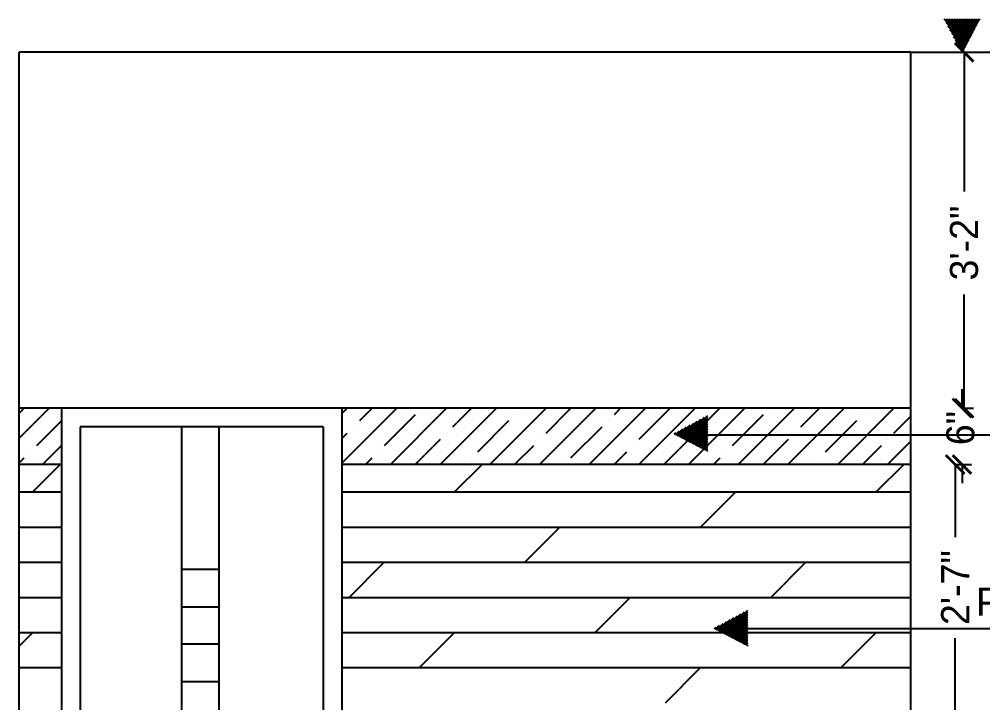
# Model space of a CAD drawing. Extents: x 10753 to 18704, y -5361 to 1140.
# Drawn here: x 15567.3 to 15670.2, y -3505.4 to -3432.5 of the extents above; entities that cross this region are included whole.
import ezdxf

# ---------------------------------------------------------------- set-up
doc = ezdxf.new("R2010")
doc.units = 0
doc.header["$LTSCALE"] = 30
doc.header["$MEASUREMENT"] = 0
doc.header["$PDMODE"] = 3
doc.layers.get('0').update_dxf_attribs({"linetype": 'CONTINUOUS'})
doc.layers.get('DEFPOINTS').update_dxf_attribs({"linetype": 'CONTINUOUS'})
doc.layers.add('DIM', color=6, linetype='CONTINUOUS')
doc.layers.add('WALL', color=2, linetype='CONTINUOUS')
doc.styles.get("Standard").update_dxf_attribs({"font": 'stylu.ttf', "height": 3})
doc.styles.add('Text 1-2', font='stylu.ttf', dxfattribs={"height": 1.5})
doc.dimstyles.new('D1', dxfattribs={"dimtxt": 6, "dimasz": 5, "dimexe": 1, "dimexo": 2, "dimgap": 1, "dimtad": 1, "dimdec": 4, "dimzin": 3, "dimdsep": 46, "dimlunit": 4, "dimtxsty": 'Standard', "dimcen": 3, "dimclrd": 7, "dimclre": 7, "dimclrt": 2, "dimadec": 0, "dimazin": 0, "dimtfac": 1, "dimtdec": 4, "dimtofl": 0, "dimtmove": 2, "dimatfit": 3, "dimfxl": 1, "dimfrac": 2, "dimtolj": 1, "dimtzin": 1, "dimarcsym": 0})

# ---------------------------------------------------------------- blocks, each defined once
blk = doc.blocks.new('_ArchTick')
at = {"color": 0, "linetype": 'ByBlock', "const_width": 0.15}
blk.add_lwpolyline([(-0.5, -0.5), (0.5, 0.5)], dxfattribs=at)
blk = doc.blocks.new('*D227')
at = {"layer": 'DEFPOINTS', "color": 0, "transparency": 16777216}
for p in [(15663.6, -3436.01), (15663.6, -3474.01), (15668.18, -3474.01)]:
    blk.add_point(p, dxfattribs=at)
at = {"layer": 'DIM', "color": 4, "lineweight": -2, "transparency": 16777216}
for p, q in [((15668.18, -3436.01), (15669.18, -3436.01)), ((15668.18, -3436.01), (15668.18, -3450.88)), ((15668.18, -3474.01), (15668.18, -3461.86)), ((15668.18, -3474.01), (15669.18, -3474.01))]:
    blk.add_line(p, q, dxfattribs=at)
at = {"layer": 'DIM', "color": 4, "lineweight": -2, "transparency": 16777216, "xscale": 2, "yscale": 2, "zscale": 2}
for p, rotation in [((15668.18, -3436.01), 90), ((15668.18, -3474.01), 270)]:
    blk.add_blockref('_ArchTick', p, dxfattribs=dict(at, rotation=rotation))
at = {"layer": 'DIM', "color": 4, "transparency": 16777216, "insert": (15668.18, -3456.37), "char_height": 3, "attachment_point": 5, "rotation": 90}
blk.add_mtext('\\A1;3\'-2"', dxfattribs=at)
blk = doc.blocks.new('*D239')
at = {"layer": 'DEFPOINTS', "color": 0, "transparency": 16777216}
for p in [(15662.49, -3473.98), (15662.49, -3480.01), (15667.95, -3480.01)]:
    blk.add_point(p, dxfattribs=at)
at = {"layer": 'DIM', "color": 4, "lineweight": -2, "transparency": 16777216}
for p, q in [((15667.95, -3473.98), (15667.95, -3471.98)), ((15667.95, -3473.98), (15668.95, -3473.98)), ((15667.95, -3480.01), (15668.95, -3480.01)), ((15667.95, -3480.01), (15667.95, -3482.01))]:
    blk.add_line(p, q, dxfattribs=at)
at = {"layer": 'DIM', "color": 4, "lineweight": -2, "transparency": 16777216, "xscale": 2, "yscale": 2, "zscale": 2}
for p, rotation in [((15667.95, -3473.98), 270), ((15667.95, -3480.01), 90)]:
    blk.add_blockref('_ArchTick', p, dxfattribs=dict(at, rotation=rotation))
at = {"layer": 'DIM', "color": 4, "transparency": 16777216, "insert": (15667.79, -3476.12), "char_height": 3, "attachment_point": 5, "rotation": 90}
blk.add_mtext('\\A1;6"', dxfattribs=at)
blk = doc.blocks.new('*D240')
at = {"layer": 'DEFPOINTS', "color": 0, "transparency": 16777216}
for p in [(15662.49, -3480.01), (15662.49, -3510.45), (15667.22, -3510.45)]:
    blk.add_point(p, dxfattribs=at)
at = {"layer": 'DIM', "color": 4, "lineweight": -2, "transparency": 16777216}
for p, q in [((15667.22, -3480.01), (15668.22, -3480.01)), ((15667.22, -3480.01), (15667.22, -3487.75)), ((15667.22, -3510.45), (15667.22, -3498.54)), ((15667.22, -3510.45), (15668.22, -3510.45))]:
    blk.add_line(p, q, dxfattribs=at)
at = {"layer": 'DIM', "color": 4, "lineweight": -2, "transparency": 16777216, "xscale": 2, "yscale": 2, "zscale": 2}
for p, rotation in [((15667.22, -3480.01), 90), ((15667.22, -3510.45), 270)]:
    blk.add_blockref('_ArchTick', p, dxfattribs=dict(at, rotation=rotation))
at = {"layer": 'DIM', "color": 4, "transparency": 16777216, "insert": (15667.22, -3493.15), "char_height": 3, "attachment_point": 5, "rotation": 90}
blk.add_mtext('\\A1;2\'-7"', dxfattribs=at)

msp = doc.modelspace()

# ---------------------------------------------------------------- hatches: boundary and pattern name
h = msp.add_hatch()
h.set_pattern_fill('ANSI31', color=230, angle=90, style=0)
h.set_pattern_definition([(135, (12492.02585, -20843.74142), (-0.08838834765, -0.08838834765), [])])
h.paths.add_polyline_path([(15667.99975, -3436.12275), (15669.89616, -3432.48578), (15666.0524, -3432.48578)])
h = msp.add_hatch()
h.set_pattern_fill('ANSI31', color=230, style=0)
h.set_pattern_definition([(45, (-1770.43919, -300.75333), (-0.08838834765, 0.08838834765), [])])
h.paths.add_polyline_path([(15637.17949, -3476.72724), (15640.81646, -3478.62365), (15640.81646, -3474.77988)])
h = msp.add_hatch()
h.set_pattern_fill('DOTS,_O', color=1, scale=10)
h.set_pattern_definition([(0, (-111102.498, -29176.992), (7.9375, -15.875), [0, -15.875])])
h.paths.add_polyline_path([(15588.66435, -3511.14579), (15588.66435, -3507.15449), (15584.67305, -3507.15449), (15584.67305, -3511.14579)])
h.paths.add_polyline_path([(15588.66435, -3503.16202), (15588.66435, -3499.17072), (15584.67305, -3499.17072), (15584.67305, -3503.16202)])
h.paths.add_polyline_path([(15588.66435, -3495.20321), (15588.66435, -3491.21191), (15584.67305, -3491.21191), (15584.67305, -3495.20321)])
h = msp.add_hatch()
h.set_pattern_fill('ANSI31', color=230, style=0)
h.set_pattern_definition([(45, (-1766.15746, -321.52172), (-0.08838834765, 0.08838834765), [])])
h.paths.add_polyline_path([(15641.46121, -3497.49562), (15645.09818, -3499.39203), (15645.09818, -3495.54827)])

# ---------------------------------------------------------------- linework, layer by layer
at = {"color": 1}
for p, q in [((15571.84965, -3474.00624), (15571.84965, -3558.00624)), ((15601.78441, -3474.00624), (15571.84965, -3474.00624)), ((15601.78441, -3474.00624), (15601.78441, -3558.00624)), ((15573.8453, -3476.00189), (15573.8453, -3558.00624)), ((15599.78876, -3476.00189), (15573.8453, -3476.00189)), ((15584.67305, -3476.00189), (15584.67305, -3558.00624)), ((15588.66435, -3558.00624), (15588.66435, -3476.00189)), ((15599.78876, -3476.00189), (15599.78876, -3558.00624))]:
    msp.add_line(p, q, dxfattribs=at)
at = {"color": 230}
for p, q in [((15640.74014, -3476.82469), (15788.86878, -3476.82469)), ((15641.58945, -3497.50873), (15788.86878, -3497.50873))]:
    msp.add_line(p, q, dxfattribs=at)
at = {"color": 1}
for points in [[(15588.66435, -3491.21191), (15584.67305, -3491.21191), (15584.67305, -3495.20321), (15588.66435, -3495.20321)], [(15588.66435, -3499.17072), (15584.67305, -3499.17072), (15584.67305, -3503.16202), (15588.66435, -3503.16202)]]:
    msp.add_lwpolyline(points, close=True, dxfattribs=at)
at = {"layer": 'WALL', "color": 9}
for p, q in [((15567.34965, -3558.00624), (15567.34965, -3436.00624)), ((15662.4925, -3436.00624), (15567.34965, -3436.00624)), ((15662.4925, -3436.00624), (15731.04586, -3436.00624))]:
    msp.add_line(p, q, dxfattribs=at)
at = {"layer": 'WALL', "color": 3}
for p, q in [((15662.4925, -3558.00624), (15662.4925, -3436.00624)), ((15662.4925, -3474.00624), (15567.34965, -3474.00624)), ((15567.34965, -3477.18483), (15570.52824, -3474.00624)), ((15601.78441, -3479.87317), (15607.65134, -3474.00624)), ((15603.6805, -3475.32543), (15604.99969, -3474.00624)), ((15606.33215, -3477.97708), (15609.64671, -3474.66252)), ((15606.95464, -3480.00624), (15612.95464, -3474.00624)), ((15612.25794, -3480.00624), (15618.25794, -3474.00624)), ((15613.62419, -3475.98834), (15615.60629, -3474.00624)), ((15617.56124, -3480.00624), (15623.56124, -3474.00624)), ((15620.25332, -3474.66252), (15620.25332, -3474.66252)), ((15622.86454, -3480.00624), (15628.86454, -3474.00624)), ((15623.56788, -3476.65126), (15626.21289, -3474.00624)), ((15628.16785, -3480.00624), (15634.16785, -3474.00624)), ((15630.85992, -3474.66252), (15631.5162, -3474.00624)), ((15633.47115, -3480.00624), (15639.47115, -3474.00624)), ((15633.51157, -3477.31417), (15636.8195, -3474.00624)), ((15638.77445, -3480.00624), (15644.77445, -3474.00624)), ((15640.80361, -3475.32543), (15642.1228, -3474.00624)), ((15643.45526, -3477.97708), (15646.76982, -3474.66252)), ((15644.07775, -3480.00624), (15650.07775, -3474.00624)), ((15649.38105, -3480.00624), (15655.38105, -3474.00624)), ((15650.7473, -3475.98834), (15652.7294, -3474.00624)), ((15654.68435, -3480.00624), (15660.68435, -3474.00624)), ((15657.37642, -3474.66252), (15657.37642, -3474.66252)), ((15660.69099, -3476.65126), (15662.4925, -3474.84974)), ((15569.20905, -3477.97708), (15571.84965, -3475.33648)), ((15616.27584, -3478.63999), (15619.5904, -3475.32543)), ((15626.21953, -3479.30291), (15629.53409, -3475.98834)), ((15630.19701, -3475.32543), (15630.19701, -3475.32543)), ((15653.39895, -3478.63999), (15656.71351, -3475.32543)), ((15612.96128, -3476.65126), (15612.96128, -3476.65126)), ((15636.16322, -3479.96582), (15639.47778, -3476.65126)), ((15569.83154, -3480.00624), (15571.84965, -3477.98813)), ((15609.60629, -3480.00624), (15612.29836, -3477.31417)), ((15620.21289, -3480.00624), (15622.24205, -3477.97708)), ((15622.90497, -3477.31417), (15622.90497, -3477.31417)), ((15646.7294, -3480.00624), (15649.42147, -3477.31417)), ((15657.336, -3480.00624), (15659.36516, -3477.97708)), ((15659.98765, -3480.00624), (15662.4925, -3477.50139)), ((15568.54613, -3478.63999), (15568.54613, -3478.63999)), ((15605.66924, -3478.63999), (15605.66924, -3478.63999)), ((15630.8195, -3480.00624), (15632.18574, -3478.63999)), ((15642.79234, -3478.63999), (15642.79234, -3478.63999)), ((15571.84965, -3480.00624), (15567.34965, -3480.00624)), ((15568.79959, -3482.93753), (15571.73088, -3480.00624)), ((15662.4925, -3480.00624), (15601.78441, -3480.00624)), ((15604.30299, -3480.00624), (15605.00633, -3479.30291)), ((15613.79959, -3482.93753), (15616.73088, -3480.00624)), ((15614.90959, -3480.00624), (15614.95002, -3479.96582)), ((15615.61293, -3479.30291), (15615.61293, -3479.30291)), ((15625.55662, -3479.96582), (15625.55662, -3479.96582)), ((15641.4261, -3480.00624), (15642.12943, -3479.30291)), ((15658.79959, -3482.93753), (15661.73088, -3480.00624)), ((15567.34965, -3482.93754), (15571.84965, -3482.93754)), ((15601.78441, -3482.93754), (15662.4925, -3482.93754)), ((15640.04959, -3486.68753), (15643.79959, -3482.93753)), ((15567.34965, -3486.68754), (15571.84965, -3486.68754)), ((15601.78441, -3486.68754), (15662.4925, -3486.68754)), ((15621.29959, -3490.43753), (15625.04959, -3486.68753)), ((15567.34965, -3490.43754), (15571.84965, -3490.43754)), ((15601.78441, -3490.43754), (15662.4925, -3490.43754)), ((15602.54959, -3494.18753), (15606.29959, -3490.43753)), ((15647.54959, -3494.18753), (15651.29959, -3490.43753)), ((15567.34965, -3494.18754), (15571.84965, -3494.18754)), ((15601.78441, -3494.18754), (15662.4925, -3494.18754)), ((15628.79959, -3497.93753), (15632.54959, -3494.18753)), ((15567.34965, -3499.38748), (15568.79959, -3497.93753)), ((15567.34965, -3497.93754), (15571.84965, -3497.93754)), ((15601.78441, -3497.93754), (15662.4925, -3497.93754)), ((15610.04959, -3501.68753), (15613.79959, -3497.93753)), ((15655.04959, -3501.68753), (15658.79959, -3497.93753)), ((15567.34965, -3501.68754), (15571.84965, -3501.68754)), ((15601.78441, -3501.68754), (15662.4925, -3501.68754)), ((15636.29959, -3505.43753), (15640.04959, -3501.68753))]:
    msp.add_line(p, q, dxfattribs=at)
at = {"layer": 'WALL', "color": 0}
for p, q in [((15567.34965, -3474.53318), (15567.87658, -3474.00624)), ((15601.78441, -3474.56987), (15602.34804, -3474.00624)), ((15603.01759, -3475.98834), (15603.01759, -3475.98834)), ((15640.14069, -3475.98834), (15640.14069, -3475.98834)), ((15601.78441, -3477.22152), (15602.35468, -3476.65126)), ((15650.08438, -3476.65126), (15650.08438, -3476.65126)), ((15632.84866, -3477.97708), (15632.84866, -3477.97708)), ((15660.02807, -3477.31417), (15660.02807, -3477.31417)), ((15567.34965, -3479.83648), (15567.88322, -3479.30291)), ((15652.0327, -3480.00624), (15652.07312, -3479.96582)), ((15652.73603, -3479.30291), (15652.73603, -3479.30291))]:
    msp.add_line(p, q, dxfattribs=at)

# ---------------------------------------------------------------- texts
at = {"color": 230, "insert": (15667.22064, -3493.14538), "char_height": 3, "attachment_point": 1, "style": 'Text 1-2'}
msp.add_mtext_dynamic_manual_height_columns("  PROPOSED RAK PORCELAIN TILES (TYPE 'B' APPROVED)", width=161.6099882, gutter_width=1, heights=[0], dxfattribs=at)

# ---------------------------------------------------------------- dimensions: what is measured, and where the dimension line sits
at = {"layer": 'DIM'}
for base, p1, p2, picture, middle in [((15668.18063, -3474.00624), (15663.60096, -3436.00624), (15663.60096, -3474.00624), '*D227', (15668.18063, -3456.36972)), ((15667.94718, -3480.00624), (15662.4925, -3473.97854), (15662.4925, -3480.00624), '*D239', (15667.78541, -3476.12232))]:
    dim = msp.add_linear_dim(base=base, p1=p1, p2=p2, angle=90, dimstyle='D1', override={"dimtxt": 3, "dimasz": 2, "dimexo": 9, "dimblk": 'ArchTick', "dimclrd": 4, "dimclre": 4, "dimclrt": 4, "dimldrblk": 'ArchTick', "dimfxlon": 1}, dxfattribs=at)
    dim.commit()
    dim.dimension.update_dxf_attribs({"geometry": picture, "text_midpoint": middle, "dimtype": 160})
dim = msp.add_linear_dim(base=(15667.22064, -3510.44612), p1=(15662.4925, -3480.00624), p2=(15662.4925, -3510.44612), angle=90, text='2\'-7"', dimstyle='D1', override={"dimtxt": 3, "dimasz": 2, "dimexo": 9, "dimblk": 'ArchTick', "dimclrd": 4, "dimclre": 4, "dimclrt": 4, "dimldrblk": 'ArchTick', "dimfxlon": 1}, dxfattribs=at)
dim.commit()
dim.dimension.update_dxf_attribs({"geometry": '*D240', "text_midpoint": (15667.22064, -3493.14538), "dimtype": 160})

doc.saveas('drawing.dxf')
